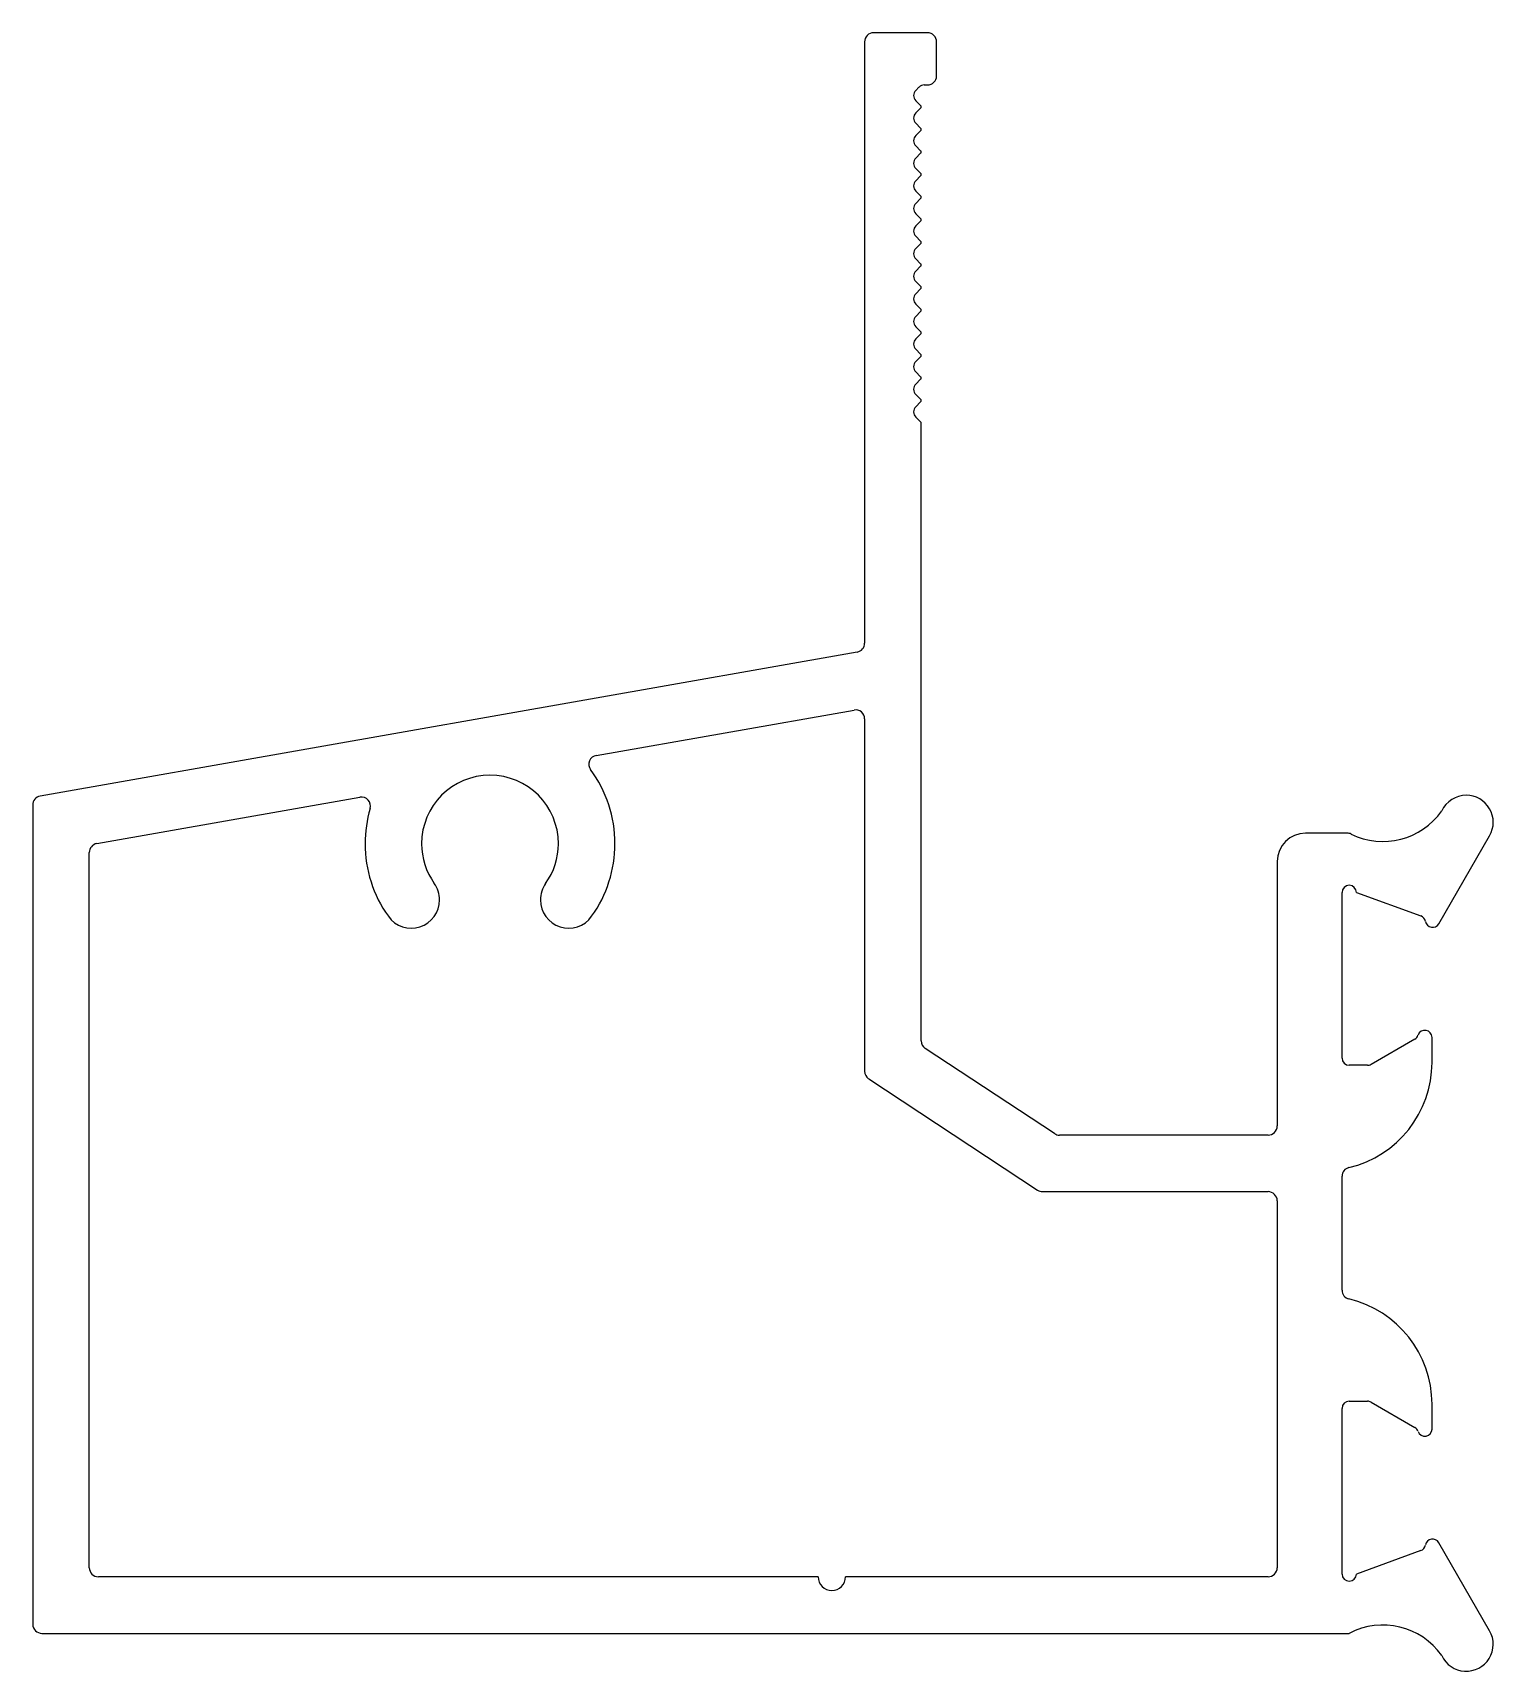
# Model space of a CAD drawing. Extents: x -18.4 to 22.1, y 0.2 to 45.8.
import ezdxf

# ---------------------------------------------------------------- set-up
doc = ezdxf.new("R2010")
doc.units = 0
doc.header["$MEASUREMENT"] = 0
doc.layers.add('-FRAME', color=152, linetype='CONTINUOUS')

msp = doc.modelspace()

# ---------------------------------------------------------------- linework, layer by layer
at = {"layer": '-FRAME', "color": 7, "ltscale": 0.25}
for p, q in [((6.425, 45.752), (4.933, 45.752)), ((4.679, 45.498), (4.679, 28.8)), ((6.679, 44.556), (6.679, 45.498)), ((6.1, 44.153), (6.19, 44.242)), ((6.334, 44.302), (6.425, 44.302)), ((6.235, 43.731), (6.1, 43.866)), ((6.1, 43.525), (6.235, 43.66)), ((6.235, 43.104), (6.1, 43.238)), ((6.1, 42.898), (6.235, 43.032)), ((6.235, 42.476), (6.1, 42.61)), ((6.1, 42.27), (6.235, 42.404)), ((6.235, 41.849), (6.1, 41.983)), ((6.1, 41.643), (6.235, 41.777)), ((6.235, 41.221), (6.1, 41.355)), ((6.1, 41.015), (6.235, 41.149)), ((6.235, 40.593), (6.1, 40.728)), ((6.1, 40.387), (6.235, 40.522)), ((6.235, 39.966), (6.1, 40.1)), ((6.1, 39.76), (6.235, 39.894)), ((6.235, 39.338), (6.1, 39.472)), ((6.1, 39.132), (6.235, 39.266)), ((6.235, 38.711), (6.1, 38.845)), ((6.1, 38.505), (6.235, 38.639)), ((6.235, 38.083), (6.1, 38.217)), ((6.1, 37.877), (6.235, 38.011)), ((6.235, 37.455), (6.1, 37.59)), ((6.1, 37.249), (6.235, 37.384)), ((6.235, 36.828), (6.1, 36.962)), ((6.1, 36.622), (6.235, 36.756)), ((6.235, 36.2), (6.1, 36.335)), ((6.1, 35.994), (6.235, 36.128)), ((6.235, 35.573), (6.1, 35.707)), ((6.1, 35.367), (6.235, 35.501)), ((6.235, 34.945), (6.1, 35.079)), ((6.249, 17.757), (6.249, 34.909)), ((4.473, 28.554), (-18.22, 24.552)), ((-2.773, 25.682), (4.386, 26.944)), ((4.679, 26.698), (4.679, 16.912)), ((-18.426, 24.306), (-18.426, 1.555)), ((-16.646, 23.235), (-9.339, 24.524)), ((18.079, 23.525), (16.927, 23.525)), ((20.628, 21.007), (22.04, 23.452)), ((-16.856, 3.125), (-16.856, 22.985)), ((16.14, 22.738), (16.14, 15.392)), ((17.94, 17.277), (17.94, 21.877)), ((18.34, 21.877), (20.128, 21.226)), ((19.96, 17.804), (18.747, 17.104)), ((20.44, 17.157), (20.44, 17.85)), ((9.954, 15.179), (6.362, 17.548)), ((18.646, 17.077), (18.14, 17.077)), ((18.646, 17.077), (18.646, 17.077)), ((4.792, 16.703), (9.483, 13.609)), ((15.886, 15.138), (10.092, 15.138)), ((17.94, 10.831), (17.94, 13.995)), ((9.621, 13.568), (15.886, 13.568)), ((16.14, 13.314), (16.14, 3.125)), ((18.14, 7.75), (18.646, 7.75)), ((17.94, 2.95), (17.94, 7.55)), ((18.747, 7.723), (19.96, 7.023)), ((20.44, 6.976), (20.44, 7.669)), ((22.04, 1.375), (20.628, 3.82)), ((20.128, 3.601), (18.34, 2.95)), ((3.389, 2.871), (-16.602, 2.871)), ((15.886, 2.871), (4.151, 2.871)), ((-18.172, 1.301), (18.14, 1.301))]:
    msp.add_line(p, q, dxfattribs=at)
for centre, radius, start, end in [((4.933, 45.498), 0.254, 90, 180), ((6.425, 45.498), 0.254, 360, 90), ((6.244, 44.009), 0.203, 135, 180), ((6.334, 44.099), 0.203, 90, 135), ((6.425, 44.556), 0.254, 270, 0), ((6.244, 44.009), 0.203, 180, 225), ((6.199, 43.695), 0.0508, 360, 45), ((6.199, 43.695), 0.0508, 315, 0), ((6.244, 43.382), 0.203, 135, 180), ((6.244, 43.382), 0.203, 180, 225), ((6.244, 42.754), 0.203, 135, 180), ((6.199, 43.068), 0.0508, 360, 45), ((6.199, 43.068), 0.0508, 315, 0), ((6.244, 42.754), 0.203, 180, 225), ((6.199, 42.44), 0.0508, 360, 45), ((6.199, 42.44), 0.0508, 315, 0), ((6.244, 42.126), 0.203, 135, 180), ((6.244, 42.126), 0.203, 180, 225), ((6.244, 41.499), 0.203, 135, 180), ((6.244, 41.499), 0.203, 180, 225), ((6.199, 41.813), 0.0508, 360, 45), ((6.199, 41.813), 0.0508, 315, 0), ((6.244, 40.871), 0.203, 135, 180), ((6.199, 41.185), 0.0508, 360, 45), ((6.199, 41.185), 0.0508, 315, 0), ((6.244, 40.871), 0.203, 180, 225), ((6.199, 40.558), 0.0508, 360, 45), ((6.199, 40.558), 0.0508, 315, 0), ((6.244, 40.244), 0.203, 135, 180), ((6.244, 40.244), 0.203, 180, 225), ((6.244, 39.616), 0.203, 135, 180), ((6.244, 39.616), 0.203, 180, 225), ((6.199, 39.93), 0.0508, 360, 45), ((6.199, 39.93), 0.0508, 315, 0), ((6.244, 38.989), 0.203, 135, 180), ((6.199, 39.302), 0.0508, 360, 45), ((6.199, 39.302), 0.0508, 315, 0), ((6.244, 38.989), 0.203, 180, 225), ((6.199, 38.675), 0.0508, 360, 45), ((6.244, 38.361), 0.203, 135, 180), ((6.244, 38.361), 0.203, 180, 225), ((6.199, 38.675), 0.0508, 315, 0), ((6.244, 37.733), 0.203, 135, 180), ((6.199, 38.047), 0.0508, 360, 45), ((6.199, 38.047), 0.0508, 315, 0), ((6.244, 37.733), 0.203, 180, 225), ((6.199, 37.42), 0.0508, 360, 45), ((6.199, 37.42), 0.0508, 315, 0), ((6.244, 37.106), 0.203, 135, 180), ((6.244, 37.106), 0.203, 180, 225), ((6.244, 36.478), 0.203, 135, 180), ((6.244, 36.478), 0.203, 180, 225), ((6.199, 36.792), 0.0508, 360, 45), ((6.199, 36.792), 0.0508, 315, 0), ((6.244, 35.851), 0.203, 135, 180), ((6.199, 36.164), 0.0508, 360, 45), ((6.199, 36.164), 0.0508, 315, 0), ((6.244, 35.851), 0.203, 180, 225), ((6.199, 35.537), 0.0508, 360, 45), ((6.199, 35.537), 0.0508, 315, 0), ((6.244, 35.223), 0.203, 135, 180), ((6.244, 35.223), 0.203, 180, 225), ((6.199, 34.909), 0.0508, 360, 45), ((4.429, 28.8), 0.25, 280, 360), ((4.429, 26.698), 0.25, 0, 100), ((-2.729, 25.436), 0.25, 99.9999, 216.3304), ((-5.726, 23.232), 1.9, 0, 180), ((-5.726, 23.232), 3.47, 0, 36.3305), ((21.39, 23.827), 0.75, 90, 155.025), ((21.39, 23.827), 0.75, 330, 90), ((-18.176, 24.306), 0.25, 100, 180), ((-9.296, 24.278), 0.25, 343.6695, 100.0001), ((-5.726, 23.232), 3.47, 163.6695, 180), ((19.074, 25.294), 2, 243.803, 324.8875), ((-16.602, 22.985), 0.254, 100, 180), ((-5.726, 23.232), 3.47, 180, 215.533), ((-5.726, 23.232), 1.9, 180, 215.5331), ((-5.726, 23.232), 1.9, 324.4669, 0), ((-5.726, 23.232), 3.47, 324.4669, 0), ((16.927, 22.738), 0.787, 90, 180), ((18.079, 23.271), 0.254, 63.803, 90), ((-7.911, 21.671), 0.785, 360, 35.5331), ((-3.541, 21.671), 0.785, 144.4669, 180), ((18.14, 21.877), 0.2, 0, 180), ((-7.911, 21.671), 0.785, 215.5331, 360), ((-3.541, 21.671), 0.785, 180, 324.4669), ((20.058, 21.035), 0.203, 10.2629, 70), ((20.455, 21.107), 0.2, 190.2629, 330), ((6.499, 17.757), 0.25, 180.0001, 236.5928), ((19.858, 17.98), 0.203, 300, 341.2375), ((20.24, 17.85), 0.2, 0, 161.2375), ((4.929, 16.912), 0.25, 180.0001, 236.5928), ((18.14, 17.277), 0.2, 180, 270), ((17.44, 17.157), 3, 283.3424, 359.9999), ((18.646, 17.28), 0.203, 270, 300), ((10.092, 15.388), 0.25, 236.5926, 269.9996), ((15.886, 15.392), 0.254, 270, 360), ((18.19, 13.995), 0.25, 103.3425, 180), ((9.621, 13.818), 0.25, 236.5927, 269.9997), ((15.886, 13.314), 0.254, 0, 90), ((18.19, 10.831), 0.25, 180, 256.6575), ((17.44, 7.669), 3, 0.0001, 76.6576), ((18.14, 7.55), 0.2, 90, 180), ((18.646, 7.547), 0.203, 60, 90), ((19.858, 6.847), 0.203, 18.7625, 60), ((20.24, 6.976), 0.2, 198.7625, 0), ((20.058, 3.791), 0.203, 290, 349.7371), ((20.455, 3.72), 0.2, 30, 169.7371), ((-16.602, 3.125), 0.254, 180, 270), ((3.77, 2.871), 0.381, 180, 0), ((15.886, 3.125), 0.254, 270, 360), ((18.14, 2.95), 0.2, 180, 0), ((-18.172, 1.555), 0.254, 180, 270), ((19.074, -0.467), 2, 35.1125, 117.8424), ((21.39, 1), 0.75, 204.975, 30)]:
    msp.add_arc(centre, radius, start, end, dxfattribs=at)

doc.saveas('drawing.dxf')
